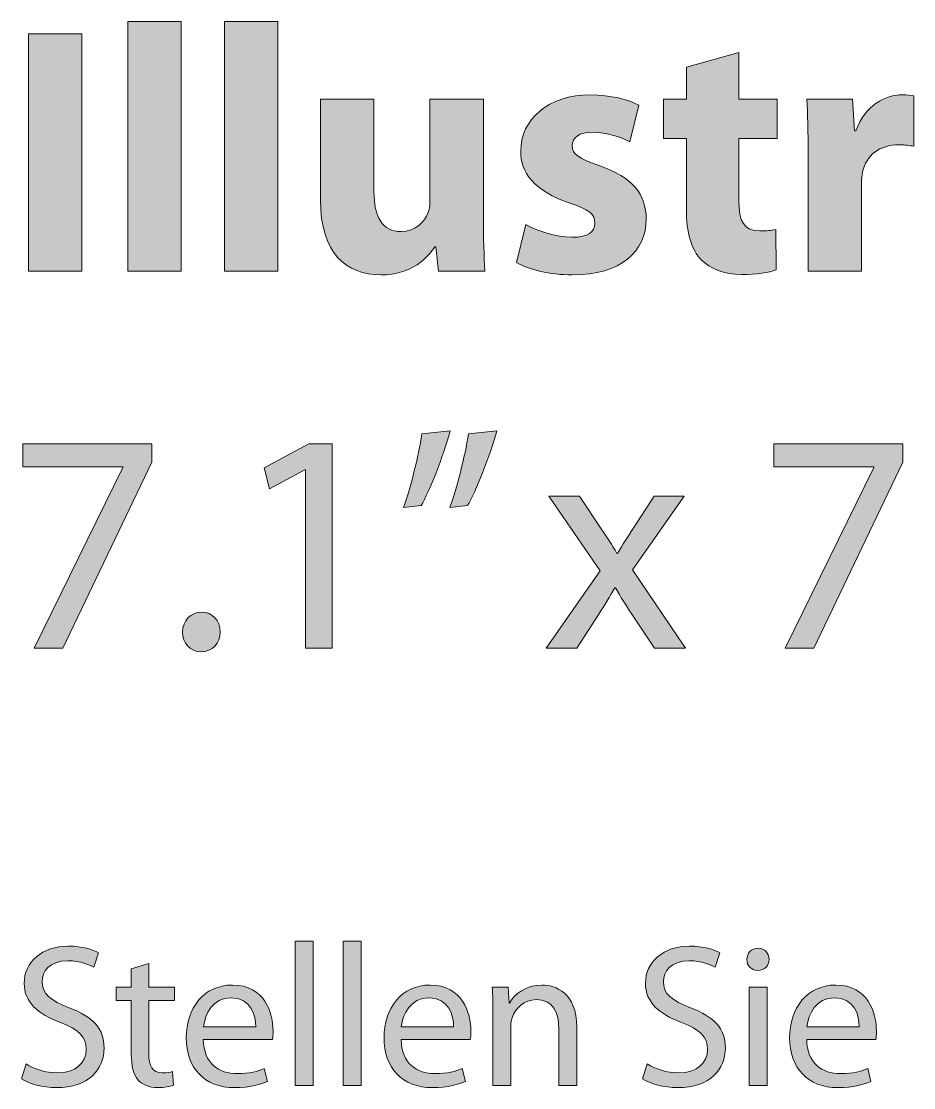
# Model space of a CAD drawing. Header units: inches. Extents: x 0 to 395, y 0 to 191.
# Drawn here: x 198.13 to 221.39, y 163.54 to 191.35 of the extents above; entities that cross this region are included whole.
import ezdxf

# ---------------------------------------------------------------- set-up
doc = ezdxf.new("R2010")
doc.units = ezdxf.units.IN
doc.header["$MEASUREMENT"] = 0
doc.layers.add('Template', color=7, linetype='Continuous')

# ---------------------------------------------------------------- blocks, each defined once
blk = doc.blocks.new('block 2')
at = {"layer": 'Template', "true_color": 0xf6921e}
h = blk.add_hatch(color=30, dxfattribs=at)
h.dxf.hatch_style = 2
h.paths.add_polyline_path([(200.903, 191.353), (202.298, 191.353), (202.298, 184.841), (200.903, 184.841)])
h = blk.add_hatch(color=30, dxfattribs=at)
h.dxf.hatch_style = 2
h.paths.add_polyline_path([(203.426, 191.353), (204.82, 191.353), (204.82, 184.841), (203.426, 184.841)])
h = blk.add_hatch(color=30, dxfattribs=at)
h.dxf.hatch_style = 2
h.paths.add_polyline_path([(199.711, 191.023), (199.711, 184.841), (198.317, 184.841), (198.317, 191.023)])
h = blk.add_hatch(color=30, dxfattribs=at)
h.dxf.hatch_style = 2
edge = h.paths.add_edge_path()
edge.add_spline(control_points=[(216.836, 190.537), (216.836, 190.537), (216.836, 189.326), (216.836, 189.326), (216.836, 189.326), (217.835, 189.326), (217.835, 189.326), (217.835, 189.326), (217.835, 188.299), (217.835, 188.299), (217.835, 188.299), (216.836, 188.299), (216.836, 188.299), (216.836, 188.299), (216.836, 186.675), (216.836, 186.675), (216.836, 186.134), (216.973, 185.886), (217.386, 185.886), (217.578, 185.886), (217.67, 185.896), (217.799, 185.923), (217.799, 185.923), (217.808, 184.868), (217.808, 184.868), (217.634, 184.804), (217.294, 184.749), (216.909, 184.749), (216.459, 184.749), (216.083, 184.905), (215.854, 185.134), (215.597, 185.4), (215.469, 185.831), (215.469, 186.464), (215.469, 186.464), (215.469, 188.299), (215.469, 188.299), (215.469, 188.299), (214.873, 188.299), (214.873, 188.299), (214.873, 188.299), (214.873, 189.326), (214.873, 189.326), (214.873, 189.326), (215.469, 189.326), (215.469, 189.326), (215.469, 189.326), (215.469, 190.161), (215.469, 190.161), (215.469, 190.161), (216.836, 190.537), (216.836, 190.537)], knot_values=[0, 0, 0, 0, 1, 1, 1, 2, 2, 2, 3, 3, 3, 4, 4, 4, 5, 5, 5, 6, 6, 6, 7, 7, 7, 8, 8, 8, 9, 9, 9, 10, 10, 10, 11, 11, 11, 12, 12, 12, 13, 13, 13, 14, 14, 14, 15, 15, 15, 16, 16, 16, 17, 17, 17, 17], degree=3, periodic=1)
h = blk.add_hatch(color=30, dxfattribs=at)
h.dxf.hatch_style = 2
edge = h.paths.add_edge_path()
edge.add_spline(control_points=[(211.286, 186.052), (211.543, 185.896), (212.075, 185.721), (212.488, 185.721), (212.91, 185.721), (213.084, 185.859), (213.084, 186.088), (213.084, 186.327), (212.947, 186.437), (212.433, 186.611), (211.497, 186.923), (211.14, 187.427), (211.149, 187.959), (211.149, 188.803), (211.864, 189.436), (212.974, 189.436), (213.497, 189.436), (213.956, 189.308), (214.231, 189.17), (214.231, 189.17), (213.992, 188.207), (213.992, 188.207), (213.79, 188.317), (213.396, 188.464), (213.02, 188.464), (212.681, 188.464), (212.488, 188.326), (212.488, 188.106), (212.488, 187.886), (212.662, 187.776), (213.212, 187.583), (214.066, 187.29), (214.414, 186.85), (214.423, 186.198), (214.423, 185.354), (213.772, 184.74), (212.488, 184.74), (211.901, 184.74), (211.378, 184.877), (211.039, 185.061), (211.039, 185.061), (211.286, 186.052), (211.286, 186.052)], knot_values=[0, 0, 0, 0, 1, 1, 1, 2, 2, 2, 3, 3, 3, 4, 4, 4, 5, 5, 5, 6, 6, 6, 7, 7, 7, 8, 8, 8, 9, 9, 9, 10, 10, 10, 11, 11, 11, 12, 12, 12, 13, 13, 13, 14, 14, 14, 14], degree=3, periodic=1)
h = blk.add_hatch(color=30, dxfattribs=at)
h.dxf.hatch_style = 2
edge = h.paths.add_edge_path()
edge.add_spline(control_points=[(218.642, 187.849), (218.642, 188.51), (218.633, 188.941), (218.605, 189.326), (218.605, 189.326), (219.798, 189.326), (219.798, 189.326), (219.798, 189.326), (219.853, 188.501), (219.853, 188.501), (219.853, 188.501), (219.889, 188.501), (219.889, 188.501), (220.119, 189.161), (220.66, 189.436), (221.1, 189.436), (221.229, 189.436), (221.293, 189.427), (221.394, 189.409), (221.394, 189.409), (221.394, 188.097), (221.394, 188.097), (221.284, 188.115), (221.174, 188.134), (221.018, 188.134), (220.504, 188.134), (220.156, 187.858), (220.064, 187.427), (220.045, 187.336), (220.036, 187.226), (220.036, 187.116), (220.036, 187.116), (220.036, 184.841), (220.036, 184.841), (220.036, 184.841), (218.642, 184.841), (218.642, 184.841), (218.642, 184.841), (218.642, 187.849), (218.642, 187.849)], knot_values=[0, 0, 0, 0, 1, 1, 1, 2, 2, 2, 3, 3, 3, 4, 4, 4, 5, 5, 5, 6, 6, 6, 7, 7, 7, 8, 8, 8, 9, 9, 9, 10, 10, 10, 11, 11, 11, 12, 12, 12, 13, 13, 13, 13], degree=3, periodic=1)
h = blk.add_hatch(color=30, dxfattribs=at)
h.dxf.hatch_style = 2
edge = h.paths.add_edge_path()
edge.add_spline(control_points=[(210.177, 186.281), (210.177, 185.694), (210.195, 185.217), (210.214, 184.841), (210.214, 184.841), (209.003, 184.841), (209.003, 184.841), (209.003, 184.841), (208.938, 185.474), (208.938, 185.474), (208.938, 185.474), (208.911, 185.474), (208.911, 185.474), (208.737, 185.199), (208.315, 184.74), (207.508, 184.74), (206.59, 184.74), (205.93, 185.309), (205.93, 186.694), (205.93, 186.694), (205.93, 189.326), (205.93, 189.326), (205.93, 189.326), (207.324, 189.326), (207.324, 189.326), (207.324, 189.326), (207.324, 186.914), (207.324, 186.914), (207.324, 186.263), (207.535, 185.868), (208.03, 185.868), (208.416, 185.868), (208.645, 186.134), (208.727, 186.354), (208.764, 186.437), (208.782, 186.538), (208.782, 186.657), (208.782, 186.657), (208.782, 189.326), (208.782, 189.326), (208.782, 189.326), (210.177, 189.326), (210.177, 189.326), (210.177, 189.326), (210.177, 186.281), (210.177, 186.281)], knot_values=[0, 0, 0, 0, 1, 1, 1, 2, 2, 2, 3, 3, 3, 4, 4, 4, 5, 5, 5, 6, 6, 6, 7, 7, 7, 8, 8, 8, 9, 9, 9, 10, 10, 10, 11, 11, 11, 12, 12, 12, 13, 13, 13, 14, 14, 14, 15, 15, 15, 15], degree=3, periodic=1)
h = blk.add_hatch(color=30, dxfattribs=at)
h.dxf.hatch_style = 2
edge = h.paths.add_edge_path()
edge.add_spline(control_points=[(209.313, 180.674), (209.125, 179.985), (208.772, 179.1), (208.551, 178.723), (208.551, 178.723), (208.091, 178.674), (208.091, 178.674), (208.272, 179.157), (208.485, 180.002), (208.575, 180.592), (208.575, 180.592), (209.313, 180.674), (209.313, 180.674)], knot_values=[0, 0, 0, 0, 1, 1, 1, 2, 2, 2, 3, 3, 3, 4, 4, 4, 4], degree=3, periodic=1)
edge = h.paths.add_edge_path()
edge.add_spline(control_points=[(210.526, 180.674), (210.338, 179.985), (209.985, 179.1), (209.764, 178.723), (209.764, 178.723), (209.305, 178.674), (209.305, 178.674), (209.477, 179.157), (209.698, 180.002), (209.788, 180.592), (209.788, 180.592), (210.526, 180.674), (210.526, 180.674)], knot_values=[0, 0, 0, 0, 1, 1, 1, 2, 2, 2, 3, 3, 3, 4, 4, 4, 4], degree=3, periodic=1)
h = blk.add_hatch(color=30, dxfattribs=at)
h.dxf.hatch_style = 2
h.paths.add_polyline_path([(201.531, 180.33), (201.531, 179.854), (199.211, 175.001), (198.465, 175.001), (200.777, 179.715), (200.777, 179.731), (198.17, 179.731), (198.17, 180.33)])
h = blk.add_hatch(color=30, dxfattribs=at)
h.dxf.hatch_style = 2
h.paths.add_polyline_path([(205.541, 179.657), (205.525, 179.657), (204.598, 179.157), (204.459, 179.707), (205.623, 180.33), (206.238, 180.33), (206.238, 175.001), (205.541, 175.001)])
h = blk.add_hatch(color=30, dxfattribs=at)
h.dxf.hatch_style = 2
h.paths.add_polyline_path([(221.112, 180.33), (221.112, 179.854), (218.792, 175.001), (218.046, 175.001), (220.358, 179.715), (220.358, 179.731), (217.751, 179.731), (217.751, 180.33)])
h = blk.add_hatch(color=30, dxfattribs=at)
h.dxf.hatch_style = 2
edge = h.paths.add_edge_path()
edge.add_spline(control_points=[(212.683, 178.969), (212.683, 178.969), (213.249, 178.116), (213.249, 178.116), (213.405, 177.895), (213.528, 177.698), (213.659, 177.477), (213.659, 177.477), (213.675, 177.477), (213.675, 177.477), (213.806, 177.706), (213.938, 177.911), (214.077, 178.124), (214.077, 178.124), (214.626, 178.969), (214.626, 178.969), (214.626, 178.969), (215.413, 178.969), (215.413, 178.969), (215.413, 178.969), (214.06, 177.05), (214.06, 177.05), (214.06, 177.05), (215.446, 175.001), (215.446, 175.001), (215.446, 175.001), (214.634, 175.001), (214.634, 175.001), (214.634, 175.001), (214.044, 175.895), (214.044, 175.895), (213.888, 176.124), (213.757, 176.345), (213.618, 176.583), (213.618, 176.583), (213.601, 176.583), (213.601, 176.583), (213.471, 176.345), (213.339, 176.132), (213.183, 175.895), (213.183, 175.895), (212.609, 175.001), (212.609, 175.001), (212.609, 175.001), (211.814, 175.001), (211.814, 175.001), (211.814, 175.001), (213.225, 177.026), (213.225, 177.026), (213.225, 177.026), (211.88, 178.969), (211.88, 178.969), (211.88, 178.969), (212.683, 178.969), (212.683, 178.969)], knot_values=[0, 0, 0, 0, 1, 1, 1, 2, 2, 2, 3, 3, 3, 4, 4, 4, 5, 5, 5, 6, 6, 6, 7, 7, 7, 8, 8, 8, 9, 9, 9, 10, 10, 10, 11, 11, 11, 12, 12, 12, 13, 13, 13, 14, 14, 14, 15, 15, 15, 16, 16, 16, 17, 17, 17, 18, 18, 18, 18], degree=3, periodic=1)
h = blk.add_hatch(color=30, dxfattribs=at)
h.dxf.hatch_style = 2
edge = h.paths.add_edge_path()
edge.add_spline(control_points=[(202.335, 175.427), (202.335, 175.722), (202.541, 175.944), (202.827, 175.944), (203.114, 175.944), (203.311, 175.731), (203.311, 175.427), (203.311, 175.132), (203.114, 174.911), (202.811, 174.911), (202.532, 174.911), (202.335, 175.132), (202.335, 175.427)], knot_values=[0, 0, 0, 0, 1, 1, 1, 2, 2, 2, 3, 3, 3, 4, 4, 4, 4], degree=3, periodic=1)
at = {"layer": 'Template', "lineweight": 0}
for points in [[(200.903, 191.353), (202.298, 191.353), (202.298, 184.841), (200.903, 184.841), (200.903, 191.353)], [(203.426, 191.353), (204.82, 191.353), (204.82, 184.841), (203.426, 184.841), (203.426, 191.353)], [(199.711, 191.023), (199.711, 184.841), (198.317, 184.841), (198.317, 191.023), (199.711, 191.023)], [(201.531, 180.33), (201.531, 179.854), (199.211, 175.001), (198.465, 175.001), (200.777, 179.715), (200.777, 179.731), (198.17, 179.731), (198.17, 180.33), (201.531, 180.33)], [(205.541, 179.657), (205.525, 179.657), (204.598, 179.157), (204.459, 179.707), (205.623, 180.33), (206.238, 180.33), (206.238, 175.001), (205.541, 175.001), (205.541, 179.657)], [(221.112, 180.33), (221.112, 179.854), (218.792, 175.001), (218.046, 175.001), (220.358, 179.715), (220.358, 179.731), (217.751, 179.731), (217.751, 180.33), (221.112, 180.33)]]:
    blk.add_lwpolyline(points, dxfattribs=at)
for points, knots in [([(216.836, 190.537), (216.836, 190.537), (216.836, 189.326), (216.836, 189.326), (216.836, 189.326), (217.835, 189.326), (217.835, 189.326), (217.835, 189.326), (217.835, 188.299), (217.835, 188.299), (217.835, 188.299), (216.836, 188.299), (216.836, 188.299), (216.836, 188.299), (216.836, 186.675), (216.836, 186.675), (216.836, 186.134), (216.973, 185.886), (217.386, 185.886), (217.578, 185.886), (217.67, 185.896), (217.799, 185.923), (217.799, 185.923), (217.808, 184.868), (217.808, 184.868), (217.634, 184.804), (217.294, 184.749), (216.909, 184.749), (216.459, 184.749), (216.083, 184.905), (215.854, 185.134), (215.597, 185.4), (215.469, 185.831), (215.469, 186.464), (215.469, 186.464), (215.469, 188.299), (215.469, 188.299), (215.469, 188.299), (214.873, 188.299), (214.873, 188.299), (214.873, 188.299), (214.873, 189.326), (214.873, 189.326), (214.873, 189.326), (215.469, 189.326), (215.469, 189.326), (215.469, 189.326), (215.469, 190.161), (215.469, 190.161), (215.469, 190.161), (216.836, 190.537), (216.836, 190.537)], [0, 0, 0, 0, 1, 1, 1, 2, 2, 2, 3, 3, 3, 4, 4, 4, 5, 5, 5, 6, 6, 6, 7, 7, 7, 8, 8, 8, 9, 9, 9, 10, 10, 10, 11, 11, 11, 12, 12, 12, 13, 13, 13, 14, 14, 14, 15, 15, 15, 16, 16, 16, 17, 17, 17, 17]), ([(211.286, 186.052), (211.543, 185.896), (212.075, 185.721), (212.488, 185.721), (212.91, 185.721), (213.084, 185.859), (213.084, 186.088), (213.084, 186.327), (212.947, 186.437), (212.433, 186.611), (211.497, 186.923), (211.14, 187.427), (211.149, 187.959), (211.149, 188.803), (211.864, 189.436), (212.974, 189.436), (213.497, 189.436), (213.956, 189.308), (214.231, 189.17), (214.231, 189.17), (213.992, 188.207), (213.992, 188.207), (213.79, 188.317), (213.396, 188.464), (213.02, 188.464), (212.681, 188.464), (212.488, 188.326), (212.488, 188.106), (212.488, 187.886), (212.662, 187.776), (213.212, 187.583), (214.066, 187.29), (214.414, 186.85), (214.423, 186.198), (214.423, 185.354), (213.772, 184.74), (212.488, 184.74), (211.901, 184.74), (211.378, 184.877), (211.039, 185.061), (211.039, 185.061), (211.286, 186.052), (211.286, 186.052)], [0, 0, 0, 0, 1, 1, 1, 2, 2, 2, 3, 3, 3, 4, 4, 4, 5, 5, 5, 6, 6, 6, 7, 7, 7, 8, 8, 8, 9, 9, 9, 10, 10, 10, 11, 11, 11, 12, 12, 12, 13, 13, 13, 14, 14, 14, 14]), ([(218.642, 187.849), (218.642, 188.51), (218.633, 188.941), (218.605, 189.326), (218.605, 189.326), (219.798, 189.326), (219.798, 189.326), (219.798, 189.326), (219.853, 188.501), (219.853, 188.501), (219.853, 188.501), (219.889, 188.501), (219.889, 188.501), (220.119, 189.161), (220.66, 189.436), (221.1, 189.436), (221.229, 189.436), (221.293, 189.427), (221.394, 189.409), (221.394, 189.409), (221.394, 188.097), (221.394, 188.097), (221.284, 188.115), (221.174, 188.134), (221.018, 188.134), (220.504, 188.134), (220.156, 187.858), (220.064, 187.427), (220.045, 187.336), (220.036, 187.226), (220.036, 187.116), (220.036, 187.116), (220.036, 184.841), (220.036, 184.841), (220.036, 184.841), (218.642, 184.841), (218.642, 184.841), (218.642, 184.841), (218.642, 187.849), (218.642, 187.849)], [0, 0, 0, 0, 1, 1, 1, 2, 2, 2, 3, 3, 3, 4, 4, 4, 5, 5, 5, 6, 6, 6, 7, 7, 7, 8, 8, 8, 9, 9, 9, 10, 10, 10, 11, 11, 11, 12, 12, 12, 13, 13, 13, 13]), ([(210.177, 186.281), (210.177, 185.694), (210.195, 185.217), (210.214, 184.841), (210.214, 184.841), (209.003, 184.841), (209.003, 184.841), (209.003, 184.841), (208.938, 185.474), (208.938, 185.474), (208.938, 185.474), (208.911, 185.474), (208.911, 185.474), (208.737, 185.199), (208.315, 184.74), (207.508, 184.74), (206.59, 184.74), (205.93, 185.309), (205.93, 186.694), (205.93, 186.694), (205.93, 189.326), (205.93, 189.326), (205.93, 189.326), (207.324, 189.326), (207.324, 189.326), (207.324, 189.326), (207.324, 186.914), (207.324, 186.914), (207.324, 186.263), (207.535, 185.868), (208.03, 185.868), (208.416, 185.868), (208.645, 186.134), (208.727, 186.354), (208.764, 186.437), (208.782, 186.538), (208.782, 186.657), (208.782, 186.657), (208.782, 189.326), (208.782, 189.326), (208.782, 189.326), (210.177, 189.326), (210.177, 189.326), (210.177, 189.326), (210.177, 186.281), (210.177, 186.281)], [0, 0, 0, 0, 1, 1, 1, 2, 2, 2, 3, 3, 3, 4, 4, 4, 5, 5, 5, 6, 6, 6, 7, 7, 7, 8, 8, 8, 9, 9, 9, 10, 10, 10, 11, 11, 11, 12, 12, 12, 13, 13, 13, 14, 14, 14, 15, 15, 15, 15]), ([(209.313, 180.674), (209.125, 179.985), (208.772, 179.1), (208.551, 178.723), (208.551, 178.723), (208.091, 178.674), (208.091, 178.674), (208.272, 179.157), (208.485, 180.002), (208.575, 180.592), (208.575, 180.592), (209.313, 180.674), (209.313, 180.674)], [0, 0, 0, 0, 1, 1, 1, 2, 2, 2, 3, 3, 3, 4, 4, 4, 4]), ([(210.526, 180.674), (210.338, 179.985), (209.985, 179.1), (209.764, 178.723), (209.764, 178.723), (209.305, 178.674), (209.305, 178.674), (209.477, 179.157), (209.698, 180.002), (209.788, 180.592), (209.788, 180.592), (210.526, 180.674), (210.526, 180.674)], [0, 0, 0, 0, 1, 1, 1, 2, 2, 2, 3, 3, 3, 4, 4, 4, 4]), ([(212.683, 178.969), (212.683, 178.969), (213.249, 178.116), (213.249, 178.116), (213.405, 177.895), (213.528, 177.698), (213.659, 177.477), (213.659, 177.477), (213.675, 177.477), (213.675, 177.477), (213.806, 177.706), (213.938, 177.911), (214.077, 178.124), (214.077, 178.124), (214.626, 178.969), (214.626, 178.969), (214.626, 178.969), (215.413, 178.969), (215.413, 178.969), (215.413, 178.969), (214.06, 177.05), (214.06, 177.05), (214.06, 177.05), (215.446, 175.001), (215.446, 175.001), (215.446, 175.001), (214.634, 175.001), (214.634, 175.001), (214.634, 175.001), (214.044, 175.895), (214.044, 175.895), (213.888, 176.124), (213.757, 176.345), (213.618, 176.583), (213.618, 176.583), (213.601, 176.583), (213.601, 176.583), (213.471, 176.345), (213.339, 176.132), (213.183, 175.895), (213.183, 175.895), (212.609, 175.001), (212.609, 175.001), (212.609, 175.001), (211.814, 175.001), (211.814, 175.001), (211.814, 175.001), (213.225, 177.026), (213.225, 177.026), (213.225, 177.026), (211.88, 178.969), (211.88, 178.969), (211.88, 178.969), (212.683, 178.969), (212.683, 178.969)], [0, 0, 0, 0, 1, 1, 1, 2, 2, 2, 3, 3, 3, 4, 4, 4, 5, 5, 5, 6, 6, 6, 7, 7, 7, 8, 8, 8, 9, 9, 9, 10, 10, 10, 11, 11, 11, 12, 12, 12, 13, 13, 13, 14, 14, 14, 15, 15, 15, 16, 16, 16, 17, 17, 17, 18, 18, 18, 18]), ([(202.335, 175.427), (202.335, 175.722), (202.541, 175.944), (202.827, 175.944), (203.114, 175.944), (203.311, 175.731), (203.311, 175.427), (203.311, 175.132), (203.114, 174.911), (202.811, 174.911), (202.532, 174.911), (202.335, 175.132), (202.335, 175.427)], [0, 0, 0, 0, 1, 1, 1, 2, 2, 2, 3, 3, 3, 4, 4, 4, 4])]:
    blk.add_open_spline(points, degree=3, knots=knots, dxfattribs=at)
blk = doc.blocks.new('block 7')
at = {"layer": 'Template', "true_color": 0xf6921e}
h = blk.add_hatch(color=30, dxfattribs=at)
h.dxf.hatch_style = 2
edge = h.paths.add_edge_path()
edge.add_spline(control_points=[(198.253, 164.163), (198.46, 164.031), (198.757, 163.93), (199.075, 163.93), (199.547, 163.93), (199.822, 164.179), (199.822, 164.539), (199.822, 164.868), (199.632, 165.065), (199.149, 165.245), (198.566, 165.457), (198.205, 165.764), (198.205, 166.263), (198.205, 166.819), (198.667, 167.233), (199.361, 167.233), (199.722, 167.233), (199.992, 167.148), (200.146, 167.058), (200.146, 167.058), (200.018, 166.682), (200.018, 166.682), (199.907, 166.751), (199.669, 166.851), (199.345, 166.851), (198.857, 166.851), (198.672, 166.56), (198.672, 166.316), (198.672, 165.982), (198.889, 165.817), (199.382, 165.626), (199.987, 165.393), (200.289, 165.102), (200.289, 164.577), (200.289, 164.025), (199.886, 163.543), (199.043, 163.543), (198.698, 163.543), (198.322, 163.649), (198.131, 163.776), (198.131, 163.776), (198.253, 164.163), (198.253, 164.163)], knot_values=[0, 0, 0, 0, 1, 1, 1, 2, 2, 2, 3, 3, 3, 4, 4, 4, 5, 5, 5, 6, 6, 6, 7, 7, 7, 8, 8, 8, 9, 9, 9, 10, 10, 10, 11, 11, 11, 12, 12, 12, 13, 13, 13, 14, 14, 14, 14], degree=3, periodic=1)
h = blk.add_hatch(color=30, dxfattribs=at)
h.dxf.hatch_style = 2
h.paths.add_polyline_path([(205.27, 167.365), (205.737, 167.365), (205.737, 163.601), (205.27, 163.601)])
h = blk.add_hatch(color=30, dxfattribs=at)
h.dxf.hatch_style = 2
h.paths.add_polyline_path([(206.521, 167.365), (206.988, 167.365), (206.988, 163.601), (206.521, 163.601)])
h = blk.add_hatch(color=30, dxfattribs=at)
h.dxf.hatch_style = 2
edge = h.paths.add_edge_path()
edge.add_spline(control_points=[(214.449, 164.163), (214.656, 164.031), (214.953, 163.93), (215.271, 163.93), (215.743, 163.93), (216.019, 164.179), (216.019, 164.539), (216.019, 164.868), (215.828, 165.065), (215.345, 165.245), (214.762, 165.457), (214.402, 165.764), (214.402, 166.263), (214.402, 166.819), (214.863, 167.233), (215.558, 167.233), (215.918, 167.233), (216.189, 167.148), (216.342, 167.058), (216.342, 167.058), (216.215, 166.682), (216.215, 166.682), (216.104, 166.751), (215.865, 166.851), (215.542, 166.851), (215.054, 166.851), (214.868, 166.56), (214.868, 166.316), (214.868, 165.982), (215.086, 165.817), (215.579, 165.626), (216.183, 165.393), (216.485, 165.102), (216.485, 164.577), (216.485, 164.025), (216.083, 163.543), (215.24, 163.543), (214.895, 163.543), (214.518, 163.649), (214.327, 163.776), (214.327, 163.776), (214.449, 164.163), (214.449, 164.163)], knot_values=[0, 0, 0, 0, 1, 1, 1, 2, 2, 2, 3, 3, 3, 4, 4, 4, 5, 5, 5, 6, 6, 6, 7, 7, 7, 8, 8, 8, 9, 9, 9, 10, 10, 10, 11, 11, 11, 12, 12, 12, 13, 13, 13, 14, 14, 14, 14], degree=3, periodic=1)
h = blk.add_hatch(color=30, dxfattribs=at)
h.dxf.hatch_style = 2
edge = h.paths.add_edge_path()
edge.add_spline(control_points=[(217.624, 166.888), (217.624, 166.729), (217.513, 166.602), (217.327, 166.602), (217.157, 166.602), (217.046, 166.729), (217.046, 166.888), (217.046, 167.048), (217.163, 167.18), (217.338, 167.18), (217.507, 167.18), (217.624, 167.053), (217.624, 166.888)], knot_values=[0, 0, 0, 0, 1, 1, 1, 2, 2, 2, 3, 3, 3, 4, 4, 4, 4], degree=3, periodic=1)
h.paths.add_polyline_path([(217.105, 163.601), (217.105, 166.167), (217.571, 166.167), (217.571, 163.601)])
h = blk.add_hatch(color=30, dxfattribs=at)
h.dxf.hatch_style = 2
edge = h.paths.add_edge_path()
edge.add_spline(control_points=[(201.454, 166.782), (201.454, 166.782), (201.454, 166.167), (201.454, 166.167), (201.454, 166.167), (202.122, 166.167), (202.122, 166.167), (202.122, 166.167), (202.122, 165.812), (202.122, 165.812), (202.122, 165.812), (201.454, 165.812), (201.454, 165.812), (201.454, 165.812), (201.454, 164.428), (201.454, 164.428), (201.454, 164.11), (201.545, 163.93), (201.804, 163.93), (201.932, 163.93), (202.006, 163.94), (202.075, 163.962), (202.075, 163.962), (202.096, 163.606), (202.096, 163.606), (202.006, 163.575), (201.863, 163.543), (201.682, 163.543), (201.465, 163.543), (201.29, 163.617), (201.179, 163.739), (201.051, 163.882), (200.998, 164.11), (200.998, 164.412), (200.998, 164.412), (200.998, 165.812), (200.998, 165.812), (200.998, 165.812), (200.601, 165.812), (200.601, 165.812), (200.601, 165.812), (200.601, 166.167), (200.601, 166.167), (200.601, 166.167), (200.998, 166.167), (200.998, 166.167), (200.998, 166.167), (200.998, 166.644), (200.998, 166.644), (200.998, 166.644), (201.454, 166.782), (201.454, 166.782)], knot_values=[0, 0, 0, 0, 1, 1, 1, 2, 2, 2, 3, 3, 3, 4, 4, 4, 5, 5, 5, 6, 6, 6, 7, 7, 7, 8, 8, 8, 9, 9, 9, 10, 10, 10, 11, 11, 11, 12, 12, 12, 13, 13, 13, 14, 14, 14, 15, 15, 15, 16, 16, 16, 17, 17, 17, 17], degree=3, periodic=1)
h = blk.add_hatch(color=30, dxfattribs=at)
h.dxf.hatch_style = 2
edge = h.paths.add_edge_path()
edge.add_spline(control_points=[(202.875, 164.799), (202.885, 164.168), (203.283, 163.909), (203.755, 163.909), (204.089, 163.909), (204.296, 163.967), (204.465, 164.041), (204.465, 164.041), (204.55, 163.707), (204.55, 163.707), (204.386, 163.633), (204.1, 163.543), (203.691, 163.543), (202.901, 163.543), (202.429, 164.067), (202.429, 164.842), (202.429, 165.616), (202.885, 166.22), (203.633, 166.22), (204.476, 166.22), (204.693, 165.489), (204.693, 165.017), (204.693, 164.921), (204.688, 164.852), (204.677, 164.799), (204.677, 164.799), (202.875, 164.799), (202.875, 164.799)], knot_values=[0, 0, 0, 0, 1, 1, 1, 2, 2, 2, 3, 3, 3, 4, 4, 4, 5, 5, 5, 6, 6, 6, 7, 7, 7, 8, 8, 8, 9, 9, 9, 9], degree=3, periodic=1)
edge = h.paths.add_edge_path()
edge.add_spline(control_points=[(204.242, 165.133), (204.248, 165.425), (204.121, 165.886), (203.596, 165.886), (203.119, 165.886), (202.917, 165.457), (202.88, 165.133), (202.88, 165.133), (204.242, 165.133), (204.242, 165.133)], knot_values=[0, 0, 0, 0, 1, 1, 1, 2, 2, 2, 3, 3, 3, 3], degree=3, periodic=1)
h = blk.add_hatch(color=30, dxfattribs=at)
h.dxf.hatch_style = 2
edge = h.paths.add_edge_path()
edge.add_spline(control_points=[(208.032, 164.799), (208.042, 164.168), (208.44, 163.909), (208.912, 163.909), (209.246, 163.909), (209.452, 163.967), (209.622, 164.041), (209.622, 164.041), (209.707, 163.707), (209.707, 163.707), (209.543, 163.633), (209.256, 163.543), (208.848, 163.543), (208.058, 163.543), (207.586, 164.067), (207.586, 164.842), (207.586, 165.616), (208.042, 166.22), (208.79, 166.22), (209.633, 166.22), (209.85, 165.489), (209.85, 165.017), (209.85, 164.921), (209.845, 164.852), (209.834, 164.799), (209.834, 164.799), (208.032, 164.799), (208.032, 164.799)], knot_values=[0, 0, 0, 0, 1, 1, 1, 2, 2, 2, 3, 3, 3, 4, 4, 4, 5, 5, 5, 6, 6, 6, 7, 7, 7, 8, 8, 8, 9, 9, 9, 9], degree=3, periodic=1)
edge = h.paths.add_edge_path()
edge.add_spline(control_points=[(209.399, 165.133), (209.405, 165.425), (209.277, 165.886), (208.753, 165.886), (208.276, 165.886), (208.074, 165.457), (208.037, 165.133), (208.037, 165.133), (209.399, 165.133), (209.399, 165.133)], knot_values=[0, 0, 0, 0, 1, 1, 1, 2, 2, 2, 3, 3, 3, 3], degree=3, periodic=1)
h = blk.add_hatch(color=30, dxfattribs=at)
h.dxf.hatch_style = 2
edge = h.paths.add_edge_path()
edge.add_spline(control_points=[(210.427, 165.473), (210.427, 165.743), (210.422, 165.955), (210.406, 166.167), (210.406, 166.167), (210.819, 166.167), (210.819, 166.167), (210.819, 166.167), (210.846, 165.743), (210.846, 165.743), (210.846, 165.743), (210.856, 165.743), (210.856, 165.743), (210.984, 165.982), (211.28, 166.22), (211.705, 166.22), (212.06, 166.22), (212.611, 166.008), (212.611, 165.128), (212.611, 165.128), (212.611, 163.601), (212.611, 163.601), (212.611, 163.601), (212.145, 163.601), (212.145, 163.601), (212.145, 163.601), (212.145, 165.08), (212.145, 165.08), (212.145, 165.494), (211.991, 165.839), (211.551, 165.839), (211.249, 165.839), (211.01, 165.621), (210.925, 165.361), (210.904, 165.303), (210.894, 165.224), (210.894, 165.144), (210.894, 165.144), (210.894, 163.601), (210.894, 163.601), (210.894, 163.601), (210.427, 163.601), (210.427, 163.601), (210.427, 163.601), (210.427, 165.473), (210.427, 165.473)], knot_values=[0, 0, 0, 0, 1, 1, 1, 2, 2, 2, 3, 3, 3, 4, 4, 4, 5, 5, 5, 6, 6, 6, 7, 7, 7, 8, 8, 8, 9, 9, 9, 10, 10, 10, 11, 11, 11, 12, 12, 12, 13, 13, 13, 14, 14, 14, 15, 15, 15, 15], degree=3, periodic=1)
h = blk.add_hatch(color=30, dxfattribs=at)
h.dxf.hatch_style = 2
edge = h.paths.add_edge_path()
edge.add_spline(control_points=[(218.605, 164.799), (218.615, 164.168), (219.013, 163.909), (219.485, 163.909), (219.819, 163.909), (220.025, 163.967), (220.195, 164.041), (220.195, 164.041), (220.28, 163.707), (220.28, 163.707), (220.116, 163.633), (219.829, 163.543), (219.421, 163.543), (218.631, 163.543), (218.159, 164.067), (218.159, 164.842), (218.159, 165.616), (218.615, 166.22), (219.363, 166.22), (220.206, 166.22), (220.423, 165.489), (220.423, 165.017), (220.423, 164.921), (220.418, 164.852), (220.407, 164.799), (220.407, 164.799), (218.605, 164.799), (218.605, 164.799)], knot_values=[0, 0, 0, 0, 1, 1, 1, 2, 2, 2, 3, 3, 3, 4, 4, 4, 5, 5, 5, 6, 6, 6, 7, 7, 7, 8, 8, 8, 9, 9, 9, 9], degree=3, periodic=1)
edge = h.paths.add_edge_path()
edge.add_spline(control_points=[(219.972, 165.133), (219.978, 165.425), (219.85, 165.886), (219.326, 165.886), (218.849, 165.886), (218.647, 165.457), (218.61, 165.133), (218.61, 165.133), (219.972, 165.133), (219.972, 165.133)], knot_values=[0, 0, 0, 0, 1, 1, 1, 2, 2, 2, 3, 3, 3, 3], degree=3, periodic=1)
at = {"layer": 'Template', "lineweight": 0}
for points in [[(205.27, 167.365), (205.737, 167.365), (205.737, 163.601), (205.27, 163.601), (205.27, 167.365)], [(206.521, 167.365), (206.988, 167.365), (206.988, 163.601), (206.521, 163.601), (206.521, 167.365)], [(217.105, 163.601), (217.105, 166.167), (217.571, 166.167), (217.571, 163.601), (217.105, 163.601)]]:
    blk.add_lwpolyline(points, dxfattribs=at)
for points, knots in [([(198.253, 164.163), (198.46, 164.031), (198.757, 163.93), (199.075, 163.93), (199.547, 163.93), (199.822, 164.179), (199.822, 164.539), (199.822, 164.868), (199.632, 165.065), (199.149, 165.245), (198.566, 165.457), (198.205, 165.764), (198.205, 166.263), (198.205, 166.819), (198.667, 167.233), (199.361, 167.233), (199.722, 167.233), (199.992, 167.148), (200.146, 167.058), (200.146, 167.058), (200.018, 166.682), (200.018, 166.682), (199.907, 166.751), (199.669, 166.851), (199.345, 166.851), (198.857, 166.851), (198.672, 166.56), (198.672, 166.316), (198.672, 165.982), (198.889, 165.817), (199.382, 165.626), (199.987, 165.393), (200.289, 165.102), (200.289, 164.577), (200.289, 164.025), (199.886, 163.543), (199.043, 163.543), (198.698, 163.543), (198.322, 163.649), (198.131, 163.776), (198.131, 163.776), (198.253, 164.163), (198.253, 164.163)], [0, 0, 0, 0, 1, 1, 1, 2, 2, 2, 3, 3, 3, 4, 4, 4, 5, 5, 5, 6, 6, 6, 7, 7, 7, 8, 8, 8, 9, 9, 9, 10, 10, 10, 11, 11, 11, 12, 12, 12, 13, 13, 13, 14, 14, 14, 14]), ([(214.449, 164.163), (214.656, 164.031), (214.953, 163.93), (215.271, 163.93), (215.743, 163.93), (216.019, 164.179), (216.019, 164.539), (216.019, 164.868), (215.828, 165.065), (215.345, 165.245), (214.762, 165.457), (214.402, 165.764), (214.402, 166.263), (214.402, 166.819), (214.863, 167.233), (215.558, 167.233), (215.918, 167.233), (216.189, 167.148), (216.342, 167.058), (216.342, 167.058), (216.215, 166.682), (216.215, 166.682), (216.104, 166.751), (215.865, 166.851), (215.542, 166.851), (215.054, 166.851), (214.868, 166.56), (214.868, 166.316), (214.868, 165.982), (215.086, 165.817), (215.579, 165.626), (216.183, 165.393), (216.485, 165.102), (216.485, 164.577), (216.485, 164.025), (216.083, 163.543), (215.24, 163.543), (214.895, 163.543), (214.518, 163.649), (214.327, 163.776), (214.327, 163.776), (214.449, 164.163), (214.449, 164.163)], [0, 0, 0, 0, 1, 1, 1, 2, 2, 2, 3, 3, 3, 4, 4, 4, 5, 5, 5, 6, 6, 6, 7, 7, 7, 8, 8, 8, 9, 9, 9, 10, 10, 10, 11, 11, 11, 12, 12, 12, 13, 13, 13, 14, 14, 14, 14]), ([(217.624, 166.888), (217.624, 166.729), (217.513, 166.602), (217.327, 166.602), (217.157, 166.602), (217.046, 166.729), (217.046, 166.888), (217.046, 167.048), (217.163, 167.18), (217.338, 167.18), (217.507, 167.18), (217.624, 167.053), (217.624, 166.888)], [0, 0, 0, 0, 1, 1, 1, 2, 2, 2, 3, 3, 3, 4, 4, 4, 4]), ([(201.454, 166.782), (201.454, 166.782), (201.454, 166.167), (201.454, 166.167), (201.454, 166.167), (202.122, 166.167), (202.122, 166.167), (202.122, 166.167), (202.122, 165.812), (202.122, 165.812), (202.122, 165.812), (201.454, 165.812), (201.454, 165.812), (201.454, 165.812), (201.454, 164.428), (201.454, 164.428), (201.454, 164.11), (201.545, 163.93), (201.804, 163.93), (201.932, 163.93), (202.006, 163.94), (202.075, 163.962), (202.075, 163.962), (202.096, 163.606), (202.096, 163.606), (202.006, 163.575), (201.863, 163.543), (201.682, 163.543), (201.465, 163.543), (201.29, 163.617), (201.179, 163.739), (201.051, 163.882), (200.998, 164.11), (200.998, 164.412), (200.998, 164.412), (200.998, 165.812), (200.998, 165.812), (200.998, 165.812), (200.601, 165.812), (200.601, 165.812), (200.601, 165.812), (200.601, 166.167), (200.601, 166.167), (200.601, 166.167), (200.998, 166.167), (200.998, 166.167), (200.998, 166.167), (200.998, 166.644), (200.998, 166.644), (200.998, 166.644), (201.454, 166.782), (201.454, 166.782)], [0, 0, 0, 0, 1, 1, 1, 2, 2, 2, 3, 3, 3, 4, 4, 4, 5, 5, 5, 6, 6, 6, 7, 7, 7, 8, 8, 8, 9, 9, 9, 10, 10, 10, 11, 11, 11, 12, 12, 12, 13, 13, 13, 14, 14, 14, 15, 15, 15, 16, 16, 16, 17, 17, 17, 17]), ([(202.875, 164.799), (202.885, 164.168), (203.283, 163.909), (203.755, 163.909), (204.089, 163.909), (204.296, 163.967), (204.465, 164.041), (204.465, 164.041), (204.55, 163.707), (204.55, 163.707), (204.386, 163.633), (204.1, 163.543), (203.691, 163.543), (202.901, 163.543), (202.429, 164.067), (202.429, 164.842), (202.429, 165.616), (202.885, 166.22), (203.633, 166.22), (204.476, 166.22), (204.693, 165.489), (204.693, 165.017), (204.693, 164.921), (204.688, 164.852), (204.677, 164.799), (204.677, 164.799), (202.875, 164.799), (202.875, 164.799)], [0, 0, 0, 0, 1, 1, 1, 2, 2, 2, 3, 3, 3, 4, 4, 4, 5, 5, 5, 6, 6, 6, 7, 7, 7, 8, 8, 8, 9, 9, 9, 9]), ([(208.032, 164.799), (208.042, 164.168), (208.44, 163.909), (208.912, 163.909), (209.246, 163.909), (209.452, 163.967), (209.622, 164.041), (209.622, 164.041), (209.707, 163.707), (209.707, 163.707), (209.543, 163.633), (209.256, 163.543), (208.848, 163.543), (208.058, 163.543), (207.586, 164.067), (207.586, 164.842), (207.586, 165.616), (208.042, 166.22), (208.79, 166.22), (209.633, 166.22), (209.85, 165.489), (209.85, 165.017), (209.85, 164.921), (209.845, 164.852), (209.834, 164.799), (209.834, 164.799), (208.032, 164.799), (208.032, 164.799)], [0, 0, 0, 0, 1, 1, 1, 2, 2, 2, 3, 3, 3, 4, 4, 4, 5, 5, 5, 6, 6, 6, 7, 7, 7, 8, 8, 8, 9, 9, 9, 9]), ([(210.427, 165.473), (210.427, 165.743), (210.422, 165.955), (210.406, 166.167), (210.406, 166.167), (210.819, 166.167), (210.819, 166.167), (210.819, 166.167), (210.846, 165.743), (210.846, 165.743), (210.846, 165.743), (210.856, 165.743), (210.856, 165.743), (210.984, 165.982), (211.28, 166.22), (211.705, 166.22), (212.06, 166.22), (212.611, 166.008), (212.611, 165.128), (212.611, 165.128), (212.611, 163.601), (212.611, 163.601), (212.611, 163.601), (212.145, 163.601), (212.145, 163.601), (212.145, 163.601), (212.145, 165.08), (212.145, 165.08), (212.145, 165.494), (211.991, 165.839), (211.551, 165.839), (211.249, 165.839), (211.01, 165.621), (210.925, 165.361), (210.904, 165.303), (210.894, 165.224), (210.894, 165.144), (210.894, 165.144), (210.894, 163.601), (210.894, 163.601), (210.894, 163.601), (210.427, 163.601), (210.427, 163.601), (210.427, 163.601), (210.427, 165.473), (210.427, 165.473)], [0, 0, 0, 0, 1, 1, 1, 2, 2, 2, 3, 3, 3, 4, 4, 4, 5, 5, 5, 6, 6, 6, 7, 7, 7, 8, 8, 8, 9, 9, 9, 10, 10, 10, 11, 11, 11, 12, 12, 12, 13, 13, 13, 14, 14, 14, 15, 15, 15, 15]), ([(218.605, 164.799), (218.615, 164.168), (219.013, 163.909), (219.485, 163.909), (219.819, 163.909), (220.025, 163.967), (220.195, 164.041), (220.195, 164.041), (220.28, 163.707), (220.28, 163.707), (220.116, 163.633), (219.829, 163.543), (219.421, 163.543), (218.631, 163.543), (218.159, 164.067), (218.159, 164.842), (218.159, 165.616), (218.615, 166.22), (219.363, 166.22), (220.206, 166.22), (220.423, 165.489), (220.423, 165.017), (220.423, 164.921), (220.418, 164.852), (220.407, 164.799), (220.407, 164.799), (218.605, 164.799), (218.605, 164.799)], [0, 0, 0, 0, 1, 1, 1, 2, 2, 2, 3, 3, 3, 4, 4, 4, 5, 5, 5, 6, 6, 6, 7, 7, 7, 8, 8, 8, 9, 9, 9, 9]), ([(204.242, 165.133), (204.248, 165.425), (204.121, 165.886), (203.596, 165.886), (203.119, 165.886), (202.917, 165.457), (202.88, 165.133), (202.88, 165.133), (204.242, 165.133), (204.242, 165.133)], [0, 0, 0, 0, 1, 1, 1, 2, 2, 2, 3, 3, 3, 3]), ([(209.399, 165.133), (209.405, 165.425), (209.277, 165.886), (208.753, 165.886), (208.276, 165.886), (208.074, 165.457), (208.037, 165.133), (208.037, 165.133), (209.399, 165.133), (209.399, 165.133)], [0, 0, 0, 0, 1, 1, 1, 2, 2, 2, 3, 3, 3, 3]), ([(219.972, 165.133), (219.978, 165.425), (219.85, 165.886), (219.326, 165.886), (218.849, 165.886), (218.647, 165.457), (218.61, 165.133), (218.61, 165.133), (219.972, 165.133), (219.972, 165.133)], [0, 0, 0, 0, 1, 1, 1, 2, 2, 2, 3, 3, 3, 3])]:
    blk.add_open_spline(points, degree=3, knots=knots, dxfattribs=at)

msp = doc.modelspace()

# ---------------------------------------------------------------- block references
at = {"layer": 'Template'}
for name in ['block 2', 'block 7']:
    msp.add_blockref(name, (0, 0), dxfattribs=at)

doc.saveas('drawing.dxf')
